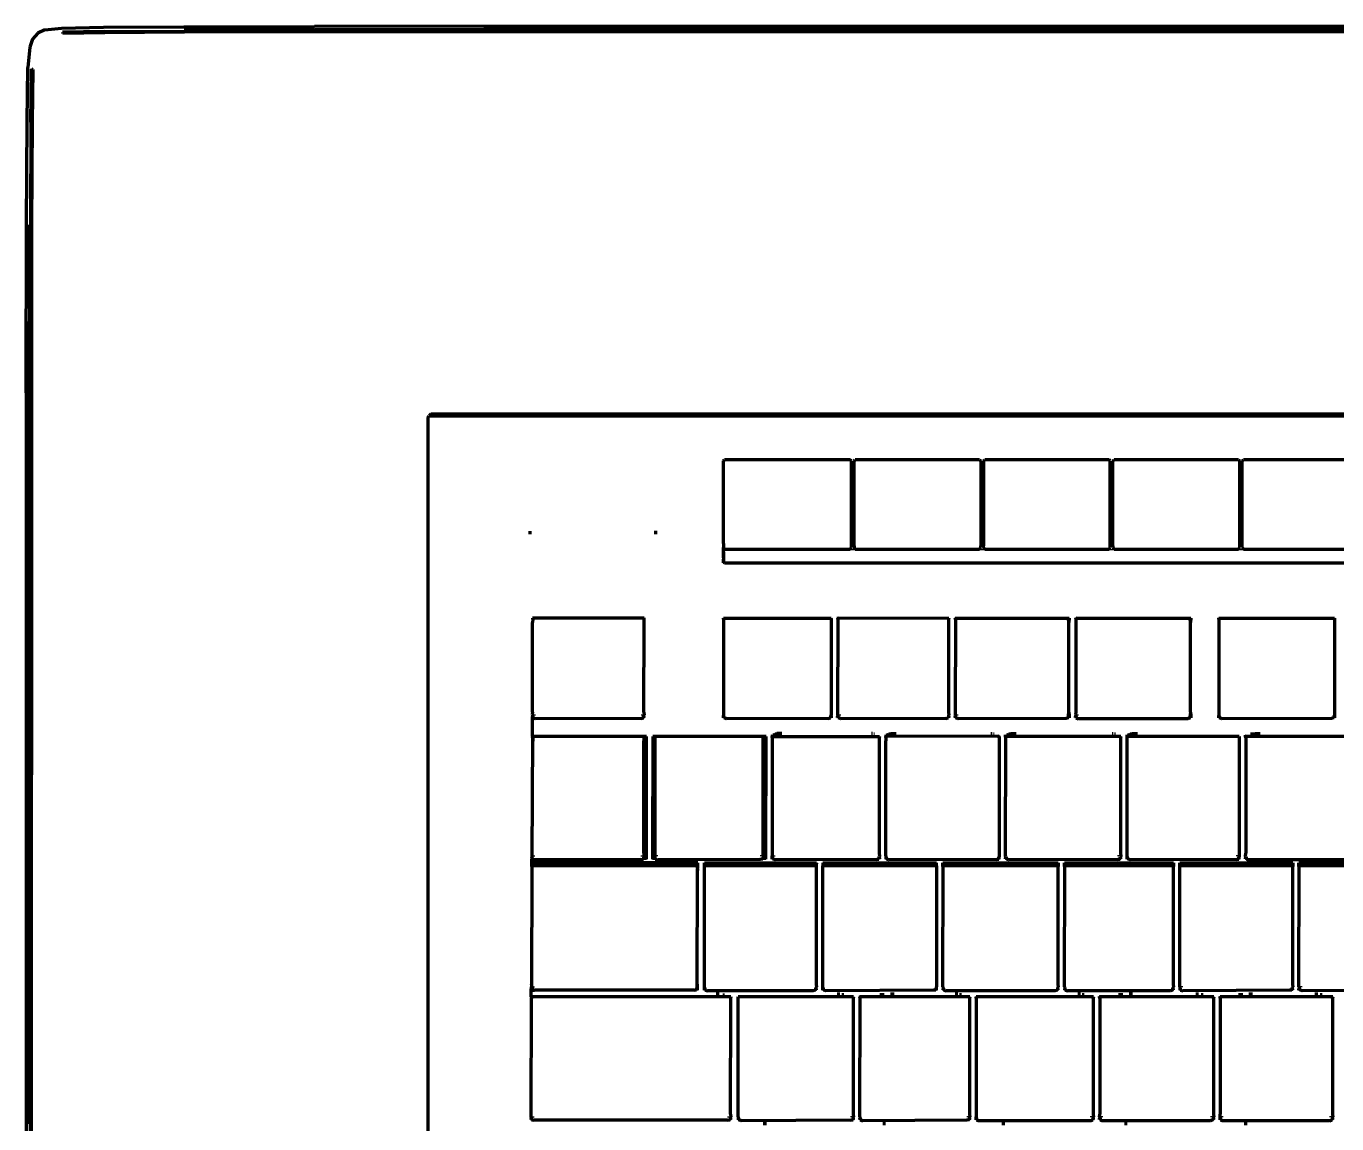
# Model space of a CAD drawing. Header units: millimetres. Extents: x 4307 to 31003, y 2809 to 20009.
# Drawn here: x 12568.5 to 12711.5, y 12669.5 to 12789.3 of the extents above; entities that cross this region are included whole.
import ezdxf

# ---------------------------------------------------------------- set-up
doc = ezdxf.new("R2010")
doc.units = ezdxf.units.MM
doc.layers.add('ProfileEdges', color=7, linetype='Continuous')

msp = doc.modelspace()

# ---------------------------------------------------------------- linework, layer by layer
for p, q in [((12644.7, 12732.13), (12644.7, 12732.23)), ((12846.47, 12732.13), (12644.7, 12732.13)), ((12644.7, 12731.94), (12644.7, 12730.8)), ((12644.7, 12730.8), (12846.47, 12730.8)), ((12623.7, 12713.79), (12623.79, 12713.79)), ((12623.71, 12714.13), (12624.05, 12714.13)), ((12623.79, 12713.79), (12635.58, 12713.75)), ((12635.58, 12714.13), (12635.92, 12714.13)), ((12635.83, 12713.79), (12635.92, 12713.79)), ((12644.56, 12714.13), (12644.65, 12714.13)), ((12644.65, 12713.79), (12644.56, 12713.79)), ((12655.99, 12713.75), (12644.65, 12713.79)), ((12656.25, 12714.13), (12656.34, 12714.13)), ((12656.34, 12713.79), (12656.25, 12713.79)), ((12657.02, 12714.13), (12657.36, 12714.13)), ((12657.11, 12713.79), (12657.02, 12713.79)), ((12668.82, 12713.75), (12657.11, 12713.79)), ((12669.08, 12714.13), (12669.16, 12714.13)), ((12669.16, 12713.79), (12669.08, 12713.79)), ((12669.85, 12714.13), (12670.19, 12714.13)), ((12669.93, 12713.79), (12669.85, 12713.79)), ((12681.95, 12713.75), (12669.93, 12713.79)), ((12682.21, 12714.13), (12682.29, 12714.13)), ((12682.29, 12713.79), (12682.21, 12713.79)), ((12682.98, 12714.13), (12683.32, 12714.13)), ((12683.06, 12713.79), (12682.98, 12713.79)), ((12695.48, 12713.79), (12683.06, 12713.79)), ((12695.57, 12713.79), (12695.48, 12713.79)), ((12695.49, 12714.13), (12695.57, 12714.13)), ((12698.68, 12713.79), (12698.6, 12713.79)), ((12710.9, 12713.75), (12698.68, 12713.79)), ((12711.16, 12714.13), (12711.24, 12714.13)), ((12711.24, 12713.79), (12711.16, 12713.79)), ((12623.66, 12698.73), (12624, 12698.73)), ((12635.55, 12698.73), (12635.87, 12698.73)), ((12635.87, 12698.73), (12636.16, 12698.73)), ((12637.09, 12698.73), (12636.84, 12698.73)), ((12637.41, 12698.73), (12637.09, 12698.73)), ((12648.9, 12698.73), (12648.58, 12698.73)), ((12649.2, 12698.73), (12648.9, 12698.73)), ((12649.87, 12698.73), (12650.21, 12698.73)), ((12661.51, 12698.73), (12661.6, 12698.73)), ((12674.67, 12698.73), (12674.58, 12698.73)), ((12687.91, 12698.73), (12687.57, 12698.73)), ((12700.85, 12698.73), (12700.5, 12698.73)), ((12701.62, 12698.73), (12701.53, 12698.73)), ((12623.66, 12698.39), (12623.74, 12698.39)), ((12623.74, 12698.39), (12624, 12698.39)), ((12635.55, 12698.39), (12635.81, 12698.39)), ((12635.81, 12698.39), (12636.16, 12698.39)), ((12636.84, 12698.39), (12637.15, 12698.39)), ((12637.15, 12698.39), (12637.41, 12698.39)), ((12648.58, 12698.39), (12648.83, 12698.39)), ((12648.83, 12698.39), (12649.2, 12698.39)), ((12649.95, 12698.39), (12649.87, 12698.39)), ((12650.21, 12698.39), (12649.95, 12698.39)), ((12661.51, 12698.39), (12661.25, 12698.39)), ((12661.6, 12698.39), (12661.51, 12698.39)), ((12662.28, 12698.39), (12662.37, 12698.39)), ((12674.33, 12698.39), (12674.58, 12698.39)), ((12674.58, 12698.39), (12674.67, 12698.39)), ((12675.35, 12698.39), (12675.44, 12698.39)), ((12687.57, 12698.39), (12687.83, 12698.39)), ((12687.83, 12698.39), (12687.91, 12698.39)), ((12688.6, 12698.39), (12688.68, 12698.39)), ((12688.68, 12698.39), (12688.94, 12698.39)), ((12700.5, 12698.39), (12700.76, 12698.39)), ((12700.76, 12698.39), (12700.85, 12698.39)), ((12701.53, 12698.39), (12701.62, 12698.39)), ((12701.62, 12698.39), (12701.87, 12698.39)), ((12623.62, 12684.44), (12623.69, 12684.44)), ((12623.69, 12684.44), (12623.96, 12684.44)), ((12641.67, 12684.44), (12641.74, 12684.44)), ((12642.49, 12684.44), (12642.58, 12684.44)), ((12655.48, 12684.44), (12655.4, 12684.44)), ((12667.83, 12684.44), (12667.75, 12684.44)), ((12681.09, 12684.44), (12681.01, 12684.44)), ((12681.86, 12684.44), (12681.78, 12684.44)), ((12694.7, 12684.44), (12694.35, 12684.44)), ((12707.71, 12684.44), (12707.36, 12684.44)), ((12623.61, 12684.1), (12623.7, 12684.1)), ((12641.61, 12684.12), (12641.74, 12684.1)), ((12642.49, 12684.1), (12642.58, 12684.1)), ((12642.58, 12684.1), (12654.63, 12684.1)), ((12654.63, 12684.1), (12654.71, 12684.1)), ((12655.4, 12684.1), (12655.48, 12684.1)), ((12655.48, 12684.1), (12667.49, 12684.07)), ((12667.75, 12684.1), (12667.83, 12684.1)), ((12668.52, 12684.1), (12668.6, 12684.1)), ((12668.6, 12684.1), (12681.01, 12684.1)), ((12681.01, 12684.1), (12681.09, 12684.1)), ((12681.78, 12684.1), (12681.86, 12684.1)), ((12681.86, 12684.1), (12693.58, 12684.1)), ((12693.58, 12684.1), (12693.67, 12684.1)), ((12694.35, 12684.1), (12694.44, 12684.1)), ((12694.44, 12684.1), (12706.34, 12684.07)), ((12706.59, 12684.1), (12706.68, 12684.1)), ((12707.36, 12684.1), (12707.45, 12684.1)), ((12707.45, 12684.1), (12719.11, 12684.07)), ((12623.66, 12670.27), (12623.92, 12670.27)), ((12645.03, 12670.27), (12645.37, 12670.27)), ((12658.76, 12670.27), (12658.42, 12670.27)), ((12659.53, 12670.27), (12659.45, 12670.27)), ((12671.45, 12670.27), (12671.11, 12670.27)), ((12672.22, 12670.27), (12672.14, 12670.27)), ((12684.93, 12670.27), (12684.58, 12670.27)), ((12685.95, 12670.27), (12685.61, 12670.27)), ((12698.07, 12670.27), (12697.72, 12670.27)), ((12699.09, 12670.27), (12698.75, 12670.27)), ((12711.05, 12670.27), (12710.7, 12670.27)), ((12623.57, 12669.93), (12623.66, 12669.93)), ((12645.28, 12669.93), (12645.37, 12669.93)), ((12646.16, 12669.93), (12646.25, 12669.93)), ((12646.25, 12669.93), (12658.42, 12669.9)), ((12658.68, 12669.93), (12658.76, 12669.93)), ((12659.45, 12669.93), (12659.53, 12669.93)), ((12659.53, 12669.93), (12671.11, 12669.9)), ((12671.37, 12669.93), (12671.45, 12669.93)), ((12672.14, 12669.93), (12672.22, 12669.93)), ((12672.22, 12669.93), (12684.84, 12669.93)), ((12684.84, 12669.93), (12684.93, 12669.93)), ((12685.61, 12669.93), (12685.7, 12669.93)), ((12685.7, 12669.93), (12697.98, 12669.93)), ((12697.98, 12669.93), (12698.07, 12669.93)), ((12698.75, 12669.93), (12698.84, 12669.93)), ((12698.84, 12669.93), (12710.96, 12669.93)), ((12710.96, 12669.93), (12711.05, 12669.93))]:
    msp.add_line(p, q)
at = {"layer": 'ProfileEdges', "lineweight": 211}
for p, q in [((12570.54, 12788.88), (12569.76, 12788.51)), ((12570.54, 12788.88), (12572.34, 12789.06)), ((12572.34, 12789.06), (12576.94, 12789.17)), ((12576.94, 12789.17), (12585.7, 12789.23)), ((12585.7, 12789.23), (12599.97, 12789.27)), ((12585.75, 12788.89), (12600.01, 12788.93)), ((12585.76, 12788.76), (12585.75, 12788.89)), ((13066.73, 12789.29), (12599.97, 12789.27)), ((12600.01, 12788.93), (12618.42, 12788.94)), ((12618.43, 12788.82), (12600.02, 12788.8)), ((12618.42, 12788.94), (12618.41, 12789.05)), ((12618.41, 12789.05), (13066.71, 12789.05)), ((12618.42, 12788.94), (12639.59, 12788.95)), ((12618.42, 12788.94), (12618.43, 12788.82)), ((12569.19, 12787.88), (12568.89, 12787)), ((12569.76, 12788.51), (12569.19, 12787.88)), ((12577.04, 12788.7), (12572.47, 12788.62)), ((12572.47, 12788.62), (12572.51, 12788.48)), ((12577.07, 12788.56), (12572.51, 12788.48)), ((12577.04, 12788.7), (12585.76, 12788.76)), ((12585.78, 12788.62), (12577.07, 12788.56)), ((12600.02, 12788.8), (12585.76, 12788.76)), ((12600.04, 12788.66), (12585.78, 12788.62)), ((13085.09, 12788.66), (12600.04, 12788.66)), ((12568.89, 12787), (12568.68, 12784.77)), ((12568.6, 12778.9), (12568.68, 12784.77)), ((12569.01, 12778.8), (12569.09, 12784.62)), ((12569.09, 12784.62), (12569.22, 12784.58)), ((12569.22, 12784.58), (12569.14, 12778.76)), ((12568.54, 12767.66), (12568.6, 12778.9)), ((12569.01, 12778.8), (12568.96, 12767.59)), ((12569.14, 12778.76), (12569.09, 12767.56)), ((12568.5, 12749.28), (12568.54, 12767.66)), ((12568.85, 12767.61), (12568.8, 12725.56)), ((12568.96, 12767.59), (12568.85, 12767.61)), ((12568.93, 12749.22), (12568.96, 12767.59)), ((12569.09, 12767.56), (12569.06, 12749.2)), ((12568.5, 12749.28), (12568.5, 12475.61)), ((12568.93, 12749.22), (12568.93, 12475.65)), ((12569.06, 12749.2), (12569.04, 12526.4)), ((12612.3, 12746.58), (12612.47, 12746.77)), ((12612.3, 12746.58), (12612.3, 12631.3)), ((12612.64, 12746.95), (12612.47, 12746.77)), ((12612.47, 12746.77), (12911.67, 12746.79)), ((12911.52, 12746.95), (12612.64, 12746.95)), ((12644.56, 12741.84), (12644.7, 12741.98)), ((12644.56, 12732.82), (12644.56, 12741.84)), ((12658.41, 12741.98), (12644.7, 12741.98)), ((12658.54, 12741.84), (12658.41, 12741.98)), ((12658.54, 12732.57), (12658.54, 12741.84)), ((12658.82, 12741.84), (12658.95, 12741.98)), ((12658.82, 12732.82), (12658.82, 12741.84)), ((12672.52, 12741.98), (12658.95, 12741.98)), ((12672.52, 12741.98), (12672.66, 12741.84)), ((12672.66, 12741.84), (12672.66, 12732.57)), ((12672.94, 12741.84), (12673.07, 12741.98)), ((12672.94, 12741.84), (12672.94, 12732.57)), ((12686.64, 12741.98), (12673.07, 12741.98)), ((12686.78, 12741.84), (12686.64, 12741.98)), ((12686.78, 12732.57), (12686.78, 12741.84)), ((12687.06, 12741.84), (12687.19, 12741.98)), ((12687.06, 12732.57), (12687.06, 12741.84)), ((12700.76, 12741.98), (12687.19, 12741.98)), ((12700.76, 12741.98), (12700.9, 12741.84)), ((12700.9, 12732.57), (12700.9, 12741.84)), ((12701.17, 12741.84), (12701.31, 12741.98)), ((12701.17, 12732.57), (12701.17, 12741.84)), ((12714.88, 12741.98), (12701.31, 12741.98)), ((12623.46, 12734.19), (12623.46, 12733.86)), ((12637.16, 12734.21), (12637.16, 12733.86)), ((12644.56, 12732.82), (12644.56, 12732.38)), ((12644.56, 12732.38), (12644.7, 12732.23)), ((12644.56, 12731.25), (12644.56, 12732.38)), ((12644.7, 12732.23), (12658.41, 12732.23)), ((12658.41, 12732.57), (12658.54, 12732.57)), ((12658.41, 12732.23), (12658.54, 12732.38)), ((12658.54, 12732.57), (12658.82, 12732.57)), ((12658.54, 12732.38), (12658.54, 12732.57)), ((12658.82, 12732.57), (12658.82, 12732.82)), ((12658.82, 12732.57), (12658.82, 12732.38)), ((12658.95, 12732.23), (12658.82, 12732.38)), ((12658.95, 12732.23), (12672.52, 12732.23)), ((12672.52, 12732.23), (12672.66, 12732.38)), ((12672.66, 12732.57), (12672.94, 12732.57)), ((12672.66, 12732.38), (12672.66, 12732.57)), ((12672.94, 12732.57), (12673.07, 12732.57)), ((12672.94, 12732.38), (12672.94, 12732.57)), ((12673.07, 12732.23), (12672.94, 12732.38)), ((12673.07, 12732.23), (12686.64, 12732.23)), ((12686.64, 12732.23), (12686.78, 12732.38)), ((12686.78, 12732.57), (12687.06, 12732.57)), ((12686.78, 12732.38), (12686.78, 12732.57)), ((12687.06, 12732.57), (12687.06, 12732.38)), ((12687.06, 12732.38), (12687.19, 12732.23)), ((12687.19, 12732.23), (12700.76, 12732.23)), ((12700.76, 12732.57), (12700.9, 12732.57)), ((12700.76, 12732.23), (12700.9, 12732.38)), ((12700.9, 12732.57), (12701.17, 12732.57)), ((12700.9, 12732.38), (12700.9, 12732.57)), ((12701.17, 12732.38), (12701.17, 12732.57)), ((12701.17, 12732.38), (12701.31, 12732.23)), ((12701.31, 12732.23), (12714.88, 12732.23)), ((12644.56, 12731.25), (12644.56, 12731.14)), ((12644.56, 12730.82), (12644.56, 12731.14)), ((12644.56, 12730.82), (12644.7, 12730.67)), ((12644.56, 12730.72), (12644.56, 12730.82)), ((12846.47, 12730.67), (12644.7, 12730.67)), ((12568.8, 12725.56), (12568.7, 12725.57)), ((12568.7, 12725.57), (12568.7, 12669.49)), ((12623.79, 12724.69), (12623.74, 12724.69)), ((12623.74, 12724.69), (12623.76, 12724.58)), ((12623.76, 12724.58), (12623.74, 12724.22)), ((12623.76, 12724.58), (12623.79, 12724.69)), ((12635.88, 12724.69), (12623.79, 12724.69)), ((12635.91, 12724.58), (12635.88, 12724.69)), ((12635.93, 12724.69), (12635.88, 12724.69)), ((12635.91, 12724.58), (12635.93, 12724.69)), ((12635.91, 12724.2), (12635.91, 12724.58)), ((12644.56, 12724.69), (12644.61, 12724.69)), ((12644.58, 12724.58), (12644.56, 12724.69)), ((12644.58, 12724.58), (12644.56, 12714.13)), ((12644.58, 12724.58), (12644.61, 12724.69)), ((12644.61, 12724.69), (12656.29, 12724.69)), ((12656.29, 12724.69), (12656.32, 12724.58)), ((12656.29, 12724.69), (12656.34, 12724.69)), ((12656.32, 12724.58), (12656.34, 12724.69)), ((12656.32, 12724.58), (12656.32, 12714.43)), ((12657.02, 12724.69), (12657.08, 12724.71)), ((12657.02, 12724.69), (12657.04, 12724.58)), ((12657.04, 12724.58), (12657.02, 12714.13)), ((12657.04, 12724.58), (12657.08, 12724.71)), ((12657.08, 12724.71), (12669.11, 12724.69)), ((12669.11, 12724.69), (12669.14, 12724.58)), ((12669.11, 12724.69), (12669.16, 12724.69)), ((12669.16, 12724.69), (12669.14, 12724.58)), ((12669.14, 12724.58), (12669.14, 12714.43)), ((12669.85, 12724.69), (12669.92, 12724.69)), ((12669.87, 12724.58), (12669.85, 12724.69)), ((12669.87, 12724.58), (12669.85, 12714.13)), ((12669.92, 12724.69), (12669.87, 12724.58)), ((12669.93, 12724.72), (12669.92, 12724.69)), ((12669.92, 12724.69), (12682.19, 12724.69)), ((12682.19, 12724.69), (12682.21, 12724.59)), ((12682.19, 12724.69), (12682.29, 12724.69)), ((12682.27, 12724.2), (12682.21, 12724.59)), ((12682.29, 12724.69), (12682.27, 12724.2)), ((12682.98, 12724.72), (12683.05, 12724.69)), ((12682.98, 12724.72), (12683, 12724.58)), ((12683.05, 12724.69), (12683, 12724.58)), ((12683, 12724.58), (12683, 12714.43)), ((12683.05, 12724.69), (12695.46, 12724.69)), ((12695.46, 12724.69), (12695.48, 12724.59)), ((12695.46, 12724.69), (12695.57, 12724.69)), ((12695.54, 12724.2), (12695.48, 12724.59)), ((12695.57, 12724.69), (12695.54, 12724.2)), ((12698.62, 12724.58), (12698.6, 12724.69)), ((12698.6, 12724.69), (12698.67, 12724.69)), ((12698.67, 12724.69), (12698.62, 12724.58)), ((12698.62, 12724.58), (12698.62, 12714.05)), ((12698.67, 12724.69), (12711.19, 12724.69)), ((12711.19, 12724.69), (12711.22, 12724.58)), ((12711.19, 12724.69), (12711.24, 12724.69)), ((12711.24, 12724.69), (12711.22, 12724.58)), ((12711.22, 12724.58), (12711.22, 12714.43)), ((12623.73, 12714.43), (12623.74, 12724.22)), ((12635.9, 12714.43), (12635.91, 12724.2)), ((12682.27, 12714.43), (12682.27, 12724.2)), ((12695.54, 12714.43), (12695.54, 12724.2)), ((12623.73, 12714.05), (12623.7, 12713.79)), ((12623.7, 12713.79), (12623.7, 12711.77)), ((12623.73, 12714.43), (12623.71, 12714.13)), ((12623.71, 12714.13), (12623.73, 12714.05)), ((12623.73, 12714.05), (12623.79, 12713.79)), ((12624.05, 12713.7), (12623.79, 12713.79)), ((12635.58, 12713.75), (12624.05, 12713.7)), ((12635.58, 12713.75), (12635.83, 12713.79)), ((12635.83, 12713.79), (12635.9, 12714.05)), ((12635.9, 12714.43), (12635.92, 12714.13)), ((12635.9, 12714.05), (12635.92, 12714.13)), ((12635.92, 12713.79), (12635.9, 12714.05)), ((12644.56, 12714.13), (12644.58, 12714.05)), ((12644.56, 12713.79), (12644.58, 12714.05)), ((12644.65, 12713.79), (12644.58, 12714.05)), ((12644.9, 12713.7), (12644.65, 12713.79)), ((12655.99, 12713.75), (12644.9, 12713.7)), ((12655.99, 12713.75), (12656.25, 12713.79)), ((12656.25, 12713.79), (12656.32, 12714.05)), ((12656.32, 12714.43), (12656.34, 12714.13)), ((12656.32, 12714.05), (12656.34, 12714.13)), ((12656.32, 12714.05), (12656.34, 12713.79)), ((12657.04, 12714.05), (12657.02, 12714.13)), ((12657.02, 12713.79), (12657.04, 12714.05)), ((12657.11, 12713.79), (12657.04, 12714.05)), ((12657.36, 12713.7), (12657.11, 12713.79)), ((12668.82, 12713.75), (12657.36, 12713.7)), ((12668.82, 12713.75), (12669.08, 12713.79)), ((12669.14, 12714.05), (12669.08, 12713.79)), ((12669.14, 12714.43), (12669.16, 12714.13)), ((12669.16, 12714.13), (12669.14, 12714.05)), ((12669.14, 12714.05), (12669.16, 12713.79)), ((12669.85, 12714.13), (12669.87, 12714.05)), ((12669.85, 12713.79), (12669.87, 12714.05)), ((12669.93, 12713.79), (12669.87, 12714.05)), ((12670.19, 12713.7), (12669.93, 12713.79)), ((12681.95, 12713.75), (12670.19, 12713.7)), ((12682.21, 12713.79), (12681.95, 12713.75)), ((12682.21, 12714.13), (12682.27, 12714.43)), ((12682.21, 12713.79), (12682.21, 12714.13)), ((12682.27, 12714.43), (12682.29, 12714.13)), ((12682.29, 12714.13), (12682.29, 12713.79)), ((12683, 12714.43), (12682.98, 12714.13)), ((12682.98, 12714.13), (12683, 12714.05)), ((12682.98, 12713.79), (12683, 12714.05)), ((12683, 12714.05), (12683.06, 12713.79)), ((12683.06, 12713.79), (12683.32, 12713.7)), ((12695.22, 12713.7), (12683.32, 12713.7)), ((12695.48, 12713.79), (12695.22, 12713.7)), ((12695.49, 12714.13), (12695.48, 12714.04)), ((12695.48, 12713.79), (12695.48, 12714.04)), ((12695.54, 12714.43), (12695.49, 12714.13)), ((12695.54, 12714.43), (12695.57, 12714.13)), ((12695.57, 12714.13), (12695.57, 12713.79)), ((12698.6, 12713.79), (12698.62, 12714.05)), ((12698.62, 12714.05), (12698.68, 12713.79)), ((12698.94, 12713.7), (12698.68, 12713.79)), ((12710.9, 12713.75), (12698.94, 12713.7)), ((12711.16, 12713.79), (12710.9, 12713.75)), ((12711.16, 12713.79), (12711.22, 12714.05)), ((12711.22, 12714.43), (12711.24, 12714.13)), ((12711.24, 12714.13), (12711.22, 12714.05)), ((12711.22, 12714.05), (12711.24, 12713.79)), ((12623.72, 12711.66), (12623.66, 12698.73)), ((12623.75, 12711.77), (12623.7, 12711.77)), ((12623.7, 12711.77), (12623.72, 12711.66)), ((12623.75, 12711.77), (12623.72, 12711.66)), ((12623.78, 12711.77), (12623.75, 12711.77)), ((12623.78, 12711.77), (12623.78, 12711.58)), ((12635.87, 12711.77), (12623.78, 12711.77)), ((12635.87, 12711.77), (12635.89, 12711.66)), ((12636.19, 12711.77), (12635.87, 12711.77)), ((12635.89, 12711.66), (12635.89, 12711.28)), ((12636.16, 12698.73), (12636.19, 12711.77)), ((12636.87, 12711.77), (12636.84, 12698.73)), ((12637.14, 12711.77), (12636.87, 12711.77)), ((12637.14, 12711.77), (12637.09, 12711.66)), ((12637.09, 12711.66), (12637.09, 12698.73)), ((12648.87, 12711.77), (12637.14, 12711.77)), ((12648.87, 12711.77), (12648.9, 12711.66)), ((12649.22, 12711.77), (12648.87, 12711.77)), ((12648.9, 12698.73), (12648.9, 12711.66)), ((12649.2, 12698.73), (12649.22, 12711.77)), ((12649.87, 12711.96), (12649.87, 12711.77)), ((12649.87, 12711.77), (12649.94, 12711.77)), ((12649.89, 12711.66), (12649.87, 12711.77)), ((12649.89, 12711.66), (12649.87, 12698.73)), ((12649.94, 12711.77), (12649.89, 12711.66)), ((12649.94, 12711.77), (12661.55, 12711.77)), ((12650, 12711.9), (12649.95, 12711.8)), ((12650.21, 12712.01), (12650, 12711.9)), ((12650.63, 12712.01), (12650.21, 12712.01)), ((12650.94, 12712.11), (12650.4, 12712.11)), ((12660.84, 12712.11), (12660.72, 12712.11)), ((12661.06, 12712.01), (12660.98, 12712.01)), ((12661.55, 12711.77), (12661.57, 12711.66)), ((12661.55, 12711.77), (12661.6, 12711.77)), ((12661.6, 12711.77), (12661.57, 12711.66)), ((12661.57, 12711.66), (12661.57, 12699.03)), ((12662.28, 12711.96), (12662.28, 12711.77)), ((12662.33, 12711.77), (12662.28, 12711.77)), ((12662.3, 12711.66), (12662.28, 12711.77)), ((12662.33, 12711.77), (12662.3, 12711.66)), ((12662.3, 12711.66), (12662.3, 12711.28)), ((12662.37, 12711.92), (12662.33, 12711.77)), ((12674.61, 12711.8), (12662.33, 12711.77)), ((12662.37, 12711.92), (12662.62, 12712.01)), ((12663.09, 12712.01), (12662.62, 12712.01)), ((12662.85, 12712.11), (12663.42, 12712.11)), ((12673.75, 12712.11), (12673.87, 12712.11)), ((12674.1, 12712.01), (12674.02, 12712.01)), ((12674.65, 12711.66), (12674.61, 12711.8)), ((12674.67, 12711.77), (12674.61, 12711.8)), ((12674.67, 12711.77), (12674.65, 12711.66)), ((12674.65, 12711.66), (12674.65, 12699.03)), ((12675.35, 12711.77), (12675.35, 12711.95)), ((12675.43, 12711.77), (12675.35, 12711.77)), ((12675.37, 12711.66), (12675.35, 12711.77)), ((12675.35, 12698.73), (12675.37, 12711.66)), ((12675.43, 12711.77), (12675.37, 12711.66)), ((12687.86, 12711.77), (12675.43, 12711.77)), ((12675.48, 12711.9), (12675.44, 12711.8)), ((12675.7, 12712.01), (12675.48, 12711.9)), ((12676.17, 12712.01), (12675.7, 12712.01)), ((12675.93, 12712.11), (12676.5, 12712.11)), ((12686.98, 12712.11), (12687.09, 12712.11)), ((12687.33, 12712.01), (12687.25, 12712.01)), ((12687.86, 12711.77), (12687.89, 12711.66)), ((12687.91, 12711.77), (12687.86, 12711.77)), ((12687.91, 12711.77), (12687.89, 12711.66)), ((12687.89, 12711.66), (12687.89, 12699.03)), ((12688.6, 12711.77), (12688.6, 12711.95)), ((12688.65, 12711.77), (12688.6, 12711.77)), ((12688.62, 12711.66), (12688.6, 12711.77)), ((12688.6, 12698.73), (12688.62, 12711.66)), ((12688.62, 12711.66), (12688.65, 12711.77)), ((12688.65, 12711.77), (12688.68, 12711.92)), ((12700.8, 12711.77), (12688.65, 12711.77)), ((12688.68, 12711.92), (12688.94, 12712.01)), ((12689.41, 12712.01), (12688.94, 12712.01)), ((12689.18, 12712.11), (12689.75, 12712.11)), ((12700.8, 12711.77), (12700.82, 12711.66)), ((12700.85, 12711.77), (12700.8, 12711.77)), ((12700.85, 12711.77), (12700.82, 12711.66)), ((12700.82, 12711.66), (12700.82, 12699.03)), ((12701.53, 12711.77), (12701.53, 12711.91)), ((12701.58, 12711.77), (12701.53, 12711.77)), ((12701.55, 12711.66), (12701.53, 12711.77)), ((12701.55, 12711.66), (12701.58, 12711.77)), ((12701.55, 12711.66), (12701.55, 12699.03)), ((12701.58, 12711.77), (12701.62, 12711.92)), ((12713.8, 12711.77), (12701.58, 12711.77)), ((12701.64, 12711.93), (12701.62, 12711.92)), ((12702.67, 12712.01), (12702.06, 12712.01)), ((12702.57, 12712.11), (12703.14, 12712.11)), ((12623.78, 12711.58), (12623.78, 12711.27)), ((12635.87, 12699.03), (12635.89, 12711.28)), ((12662.28, 12698.73), (12662.3, 12711.28)), ((12623.66, 12698.73), (12623.68, 12698.65)), ((12635.87, 12699.03), (12635.87, 12698.73)), ((12635.87, 12698.73), (12635.87, 12698.65)), ((12636.16, 12698.39), (12636.16, 12698.73)), ((12636.84, 12698.73), (12636.84, 12698.39)), ((12637.09, 12698.73), (12637.09, 12698.65)), ((12648.9, 12698.73), (12648.9, 12698.65)), ((12649.2, 12698.39), (12649.2, 12698.73)), ((12649.89, 12698.65), (12649.87, 12698.73)), ((12661.57, 12699.03), (12661.6, 12698.73)), ((12661.6, 12698.73), (12661.57, 12698.65)), ((12662.28, 12698.73), (12662.3, 12698.65)), ((12674.65, 12699.03), (12674.67, 12698.73)), ((12674.67, 12698.73), (12674.65, 12698.65)), ((12675.37, 12698.65), (12675.35, 12698.73)), ((12687.89, 12699.03), (12687.91, 12698.73)), ((12687.91, 12698.73), (12687.89, 12698.65)), ((12688.62, 12698.65), (12688.6, 12698.73)), ((12700.82, 12699.03), (12700.85, 12698.73)), ((12700.85, 12698.73), (12700.82, 12698.65)), ((12701.53, 12698.73), (12701.55, 12699.03)), ((12701.55, 12698.65), (12701.53, 12698.73)), ((12623.68, 12698.65), (12623.66, 12698.39)), ((12623.66, 12697.98), (12623.66, 12698.39)), ((12641.76, 12697.98), (12623.66, 12697.98)), ((12623.66, 12697.64), (12623.66, 12697.98)), ((12623.7, 12697.64), (12623.66, 12697.64)), ((12623.66, 12697.64), (12623.68, 12697.53)), ((12623.74, 12698.39), (12623.68, 12698.65)), ((12623.68, 12697.53), (12623.7, 12697.64)), ((12623.68, 12697.53), (12623.68, 12697.15)), ((12623.7, 12697.64), (12623.74, 12697.79)), ((12641.69, 12697.64), (12623.7, 12697.64)), ((12624, 12698.3), (12623.74, 12698.39)), ((12624, 12697.82), (12623.74, 12697.79)), ((12635.55, 12698.36), (12624, 12698.3)), ((12641.42, 12697.82), (12624, 12697.82)), ((12635.55, 12698.36), (12635.81, 12698.39)), ((12635.87, 12698.65), (12635.81, 12698.39)), ((12637.15, 12698.39), (12637.09, 12698.65)), ((12637.15, 12698.39), (12637.41, 12698.3)), ((12648.58, 12698.36), (12637.41, 12698.3)), ((12641.42, 12697.82), (12641.67, 12697.79)), ((12641.67, 12697.79), (12641.69, 12697.64)), ((12641.69, 12697.64), (12641.74, 12697.15)), ((12641.76, 12697.64), (12641.69, 12697.64)), ((12641.74, 12697.15), (12641.76, 12697.64)), ((12641.76, 12697.64), (12641.76, 12697.98)), ((12642.49, 12697.98), (12654.71, 12697.98)), ((12642.49, 12697.64), (12642.49, 12697.98)), ((12642.54, 12697.64), (12642.49, 12697.64)), ((12642.51, 12697.53), (12642.49, 12697.64)), ((12642.49, 12684.44), (12642.51, 12697.53)), ((12642.54, 12697.64), (12642.51, 12697.53)), ((12642.58, 12697.79), (12642.54, 12697.64)), ((12654.66, 12697.64), (12642.54, 12697.64)), ((12642.58, 12697.79), (12642.84, 12697.88)), ((12654.37, 12697.82), (12642.84, 12697.88)), ((12648.83, 12698.39), (12648.58, 12698.36)), ((12648.9, 12698.65), (12648.83, 12698.39)), ((12649.87, 12698.39), (12649.89, 12698.65)), ((12649.89, 12698.65), (12649.95, 12698.39)), ((12650.21, 12698.3), (12649.95, 12698.39)), ((12661.25, 12698.36), (12650.21, 12698.3)), ((12654.37, 12697.82), (12654.63, 12697.79)), ((12654.63, 12697.79), (12654.66, 12697.64)), ((12654.71, 12697.98), (12654.66, 12697.64)), ((12654.66, 12697.64), (12654.69, 12697.53)), ((12654.71, 12697.64), (12654.66, 12697.64)), ((12654.69, 12697.53), (12654.71, 12697.64)), ((12654.69, 12697.53), (12654.69, 12684.74)), ((12654.71, 12697.64), (12654.71, 12697.98)), ((12655.4, 12697.98), (12655.4, 12697.64)), ((12655.4, 12697.98), (12667.83, 12697.98)), ((12655.42, 12697.53), (12655.4, 12697.64)), ((12655.45, 12697.64), (12655.4, 12697.64)), ((12655.4, 12684.44), (12655.42, 12697.53)), ((12655.42, 12697.53), (12655.45, 12697.64)), ((12655.45, 12697.64), (12655.48, 12697.79)), ((12667.78, 12697.64), (12655.45, 12697.64)), ((12655.48, 12697.79), (12655.74, 12697.88)), ((12667.49, 12697.88), (12655.74, 12697.88)), ((12661.25, 12698.36), (12661.51, 12698.39)), ((12661.51, 12698.39), (12661.57, 12698.65)), ((12661.57, 12698.65), (12661.6, 12698.39)), ((12662.3, 12698.65), (12662.28, 12698.39)), ((12662.3, 12698.65), (12662.37, 12698.39)), ((12662.37, 12698.39), (12662.47, 12698.39)), ((12662.62, 12698.3), (12662.47, 12698.39)), ((12674.33, 12698.36), (12662.62, 12698.3)), ((12667.75, 12697.79), (12667.49, 12697.88)), ((12667.78, 12697.64), (12667.75, 12697.79)), ((12667.83, 12697.64), (12667.78, 12697.64)), ((12667.81, 12697.53), (12667.78, 12697.64)), ((12667.83, 12697.64), (12667.81, 12697.53)), ((12667.81, 12697.53), (12667.81, 12684.74)), ((12667.83, 12697.64), (12667.83, 12697.98)), ((12668.52, 12697.98), (12681.09, 12697.98)), ((12668.52, 12697.64), (12668.52, 12697.98)), ((12668.57, 12697.64), (12668.52, 12697.64)), ((12668.54, 12697.53), (12668.52, 12697.64)), ((12668.52, 12684.44), (12668.54, 12697.53)), ((12668.54, 12697.53), (12668.57, 12697.64)), ((12668.57, 12697.64), (12668.6, 12697.79)), ((12681.04, 12697.64), (12668.57, 12697.64)), ((12668.6, 12697.79), (12668.86, 12697.88)), ((12680.75, 12697.82), (12668.86, 12697.88)), ((12674.33, 12698.36), (12674.58, 12698.39)), ((12674.58, 12698.39), (12674.65, 12698.65)), ((12674.67, 12698.39), (12674.65, 12698.65)), ((12675.35, 12698.39), (12675.37, 12698.65)), ((12675.37, 12698.65), (12675.44, 12698.39)), ((12675.44, 12698.39), (12675.54, 12698.39)), ((12675.7, 12698.3), (12675.54, 12698.39)), ((12687.57, 12698.36), (12675.7, 12698.3)), ((12680.75, 12697.82), (12681.01, 12697.79)), ((12681.01, 12697.79), (12681.04, 12697.64)), ((12681.04, 12697.64), (12681.07, 12697.53)), ((12681.09, 12697.64), (12681.04, 12697.64)), ((12681.09, 12697.64), (12681.07, 12697.53)), ((12681.07, 12697.53), (12681.07, 12684.74)), ((12681.09, 12697.98), (12681.09, 12697.64)), ((12681.78, 12697.98), (12693.67, 12697.98)), ((12681.78, 12697.64), (12681.78, 12697.98)), ((12681.83, 12697.64), (12681.78, 12697.64)), ((12681.8, 12697.53), (12681.78, 12697.64)), ((12681.78, 12684.44), (12681.8, 12697.53)), ((12681.8, 12697.53), (12681.83, 12697.64)), ((12681.83, 12697.64), (12681.86, 12697.79)), ((12693.62, 12697.64), (12681.83, 12697.64)), ((12681.86, 12697.79), (12682.12, 12697.88)), ((12693.33, 12697.82), (12682.12, 12697.88)), ((12687.57, 12698.36), (12687.83, 12698.39)), ((12687.83, 12698.39), (12687.89, 12698.65)), ((12687.91, 12698.39), (12687.89, 12698.65)), ((12688.6, 12698.39), (12688.62, 12698.65)), ((12688.62, 12698.65), (12688.68, 12698.39)), ((12688.94, 12698.3), (12688.68, 12698.39)), ((12700.5, 12698.36), (12688.94, 12698.3)), ((12693.33, 12697.82), (12693.58, 12697.79)), ((12693.62, 12697.64), (12693.58, 12697.79)), ((12693.67, 12697.64), (12693.62, 12697.64)), ((12693.65, 12697.53), (12693.62, 12697.64)), ((12693.67, 12697.64), (12693.65, 12697.53)), ((12693.65, 12697.53), (12693.65, 12684.74)), ((12693.67, 12697.98), (12693.67, 12697.64)), ((12694.35, 12697.98), (12706.68, 12697.98)), ((12694.35, 12697.64), (12694.35, 12697.98)), ((12694.43, 12697.64), (12694.35, 12697.64)), ((12694.38, 12697.53), (12694.35, 12697.64)), ((12694.35, 12684.44), (12694.38, 12697.53)), ((12694.43, 12697.64), (12694.38, 12697.53)), ((12694.48, 12697.77), (12694.43, 12697.64)), ((12706.63, 12697.64), (12694.43, 12697.64)), ((12694.7, 12697.88), (12694.48, 12697.77)), ((12706.34, 12697.88), (12694.7, 12697.88)), ((12700.5, 12698.36), (12700.76, 12698.39)), ((12700.76, 12698.39), (12700.82, 12698.65)), ((12700.85, 12698.39), (12700.82, 12698.65)), ((12701.53, 12698.39), (12701.55, 12698.65)), ((12701.55, 12698.65), (12701.62, 12698.39)), ((12701.62, 12698.39), (12701.87, 12698.3)), ((12713.51, 12698.3), (12701.87, 12698.3)), ((12706.59, 12697.79), (12706.34, 12697.88)), ((12706.63, 12697.64), (12706.59, 12697.79)), ((12706.68, 12697.64), (12706.63, 12697.64)), ((12706.66, 12697.53), (12706.63, 12697.64)), ((12706.68, 12697.64), (12706.66, 12697.53)), ((12706.66, 12697.53), (12706.66, 12684.74)), ((12706.68, 12697.98), (12706.68, 12697.64)), ((12707.36, 12697.98), (12719.45, 12697.98)), ((12707.36, 12697.64), (12707.36, 12697.98)), ((12707.44, 12697.64), (12707.36, 12697.64)), ((12707.39, 12697.53), (12707.36, 12697.64)), ((12707.36, 12684.44), (12707.39, 12697.53)), ((12707.44, 12697.64), (12707.39, 12697.53)), ((12707.49, 12697.77), (12707.44, 12697.64)), ((12719.4, 12697.64), (12707.44, 12697.64)), ((12707.71, 12697.88), (12707.49, 12697.77)), ((12719.11, 12697.88), (12707.71, 12697.88)), ((12623.68, 12697.15), (12623.64, 12684.74)), ((12641.72, 12684.74), (12641.74, 12697.15)), ((12623.61, 12684.1), (12623.62, 12684.44)), ((12623.64, 12684.74), (12623.62, 12684.44)), ((12623.69, 12684.44), (12623.64, 12684.74)), ((12623.7, 12684.35), (12623.69, 12684.44)), ((12641.67, 12684.44), (12641.65, 12684.35)), ((12641.72, 12684.74), (12641.67, 12684.44)), ((12641.74, 12684.44), (12641.72, 12684.74)), ((12641.74, 12684.1), (12641.74, 12684.44)), ((12642.51, 12684.36), (12642.49, 12684.44)), ((12654.69, 12684.74), (12654.71, 12684.44)), ((12654.71, 12684.44), (12654.69, 12684.36)), ((12655.42, 12684.36), (12655.4, 12684.44)), ((12667.81, 12684.74), (12667.83, 12684.44)), ((12667.81, 12684.36), (12667.83, 12684.44)), ((12668.54, 12684.36), (12668.52, 12684.44)), ((12681.07, 12684.74), (12681.09, 12684.44)), ((12681.09, 12684.44), (12681.07, 12684.36)), ((12681.8, 12684.36), (12681.78, 12684.44)), ((12693.65, 12684.74), (12693.67, 12684.44)), ((12693.67, 12684.44), (12693.65, 12684.36)), ((12694.35, 12684.44), (12694.38, 12684.36)), ((12706.66, 12684.74), (12706.68, 12684.44)), ((12706.68, 12684.44), (12706.66, 12684.36)), ((12707.39, 12684.36), (12707.36, 12684.44)), ((12623.59, 12670.19), (12623.63, 12683.23)), ((12623.61, 12683.35), (12623.61, 12684.1)), ((12623.66, 12683.35), (12623.61, 12683.35)), ((12623.61, 12683.35), (12623.63, 12683.23)), ((12623.66, 12683.35), (12623.63, 12683.23)), ((12645.34, 12683.35), (12623.66, 12683.35)), ((12623.7, 12684.35), (12623.7, 12684.1)), ((12623.7, 12684.1), (12623.96, 12684.07)), ((12641.4, 12684.07), (12623.96, 12684.07)), ((12641.4, 12684.07), (12641.61, 12684.12)), ((12641.65, 12684.35), (12641.61, 12684.12)), ((12642.49, 12684.1), (12642.51, 12684.36)), ((12642.51, 12684.36), (12642.58, 12684.1)), ((12642.58, 12684.1), (12642.84, 12684.01)), ((12654.37, 12684.01), (12642.84, 12684.01)), ((12644.1, 12683.69), (12643.76, 12683.69)), ((12644.69, 12683.53), (12644.51, 12683.53)), ((12645.34, 12683.35), (12645.37, 12683.23)), ((12645.39, 12683.35), (12645.34, 12683.35)), ((12645.37, 12683.23), (12645.39, 12683.35)), ((12645.37, 12682.86), (12645.37, 12683.23)), ((12646.21, 12683.36), (12646.16, 12683.35)), ((12646.18, 12683.23), (12646.16, 12683.35)), ((12646.16, 12670.27), (12646.18, 12683.23)), ((12646.18, 12683.23), (12646.21, 12683.36)), ((12658.71, 12683.36), (12646.21, 12683.36)), ((12654.63, 12684.1), (12654.37, 12684.01)), ((12654.63, 12684.1), (12654.69, 12684.36)), ((12654.71, 12684.1), (12654.69, 12684.36)), ((12655.4, 12684.1), (12655.42, 12684.36)), ((12655.42, 12684.36), (12655.48, 12684.1)), ((12655.74, 12684.01), (12655.48, 12684.1)), ((12667.49, 12684.07), (12655.74, 12684.01)), ((12656.96, 12683.69), (12657.26, 12683.69)), ((12657.7, 12683.59), (12657.49, 12683.59)), ((12658.74, 12683.23), (12658.71, 12683.36)), ((12658.76, 12683.35), (12658.71, 12683.36)), ((12658.76, 12683.35), (12658.74, 12683.23)), ((12658.74, 12683.23), (12658.74, 12670.57)), ((12659.45, 12683.41), (12659.45, 12683.35)), ((12659.5, 12683.35), (12659.45, 12683.35)), ((12659.47, 12683.23), (12659.45, 12683.35)), ((12659.45, 12670.27), (12659.47, 12683.23)), ((12659.47, 12683.23), (12659.5, 12683.35)), ((12659.5, 12683.35), (12659.51, 12683.41)), ((12671.4, 12683.36), (12659.5, 12683.35)), ((12662.09, 12683.59), (12661.62, 12683.59)), ((12662.8, 12683.69), (12663.18, 12683.69)), ((12667.75, 12684.1), (12667.49, 12684.07)), ((12667.75, 12684.1), (12667.81, 12684.36)), ((12667.83, 12684.1), (12667.81, 12684.36)), ((12668.54, 12684.36), (12668.52, 12684.1)), ((12668.54, 12684.36), (12668.6, 12684.1)), ((12668.6, 12684.1), (12668.86, 12684.01)), ((12680.75, 12684.01), (12668.86, 12684.01)), ((12669.84, 12683.69), (12670.15, 12683.69)), ((12670.53, 12683.59), (12670.31, 12683.59)), ((12671.43, 12683.23), (12671.4, 12683.36)), ((12671.45, 12683.35), (12671.4, 12683.36)), ((12671.45, 12683.35), (12671.43, 12683.23)), ((12671.43, 12683.23), (12671.43, 12670.57)), ((12672.21, 12683.35), (12672.14, 12683.35)), ((12672.16, 12683.23), (12672.14, 12683.35)), ((12672.21, 12683.35), (12672.16, 12683.23)), ((12672.16, 12683.23), (12672.16, 12670.57)), ((12684.87, 12683.36), (12672.21, 12683.35)), ((12681.01, 12684.1), (12680.75, 12684.01)), ((12681.01, 12684.1), (12681.07, 12684.36)), ((12681.09, 12684.1), (12681.07, 12684.36)), ((12681.8, 12684.36), (12681.78, 12684.1)), ((12681.8, 12684.36), (12681.86, 12684.1)), ((12681.86, 12684.1), (12682.12, 12684.01)), ((12693.33, 12684.01), (12682.12, 12684.01)), ((12683.22, 12683.69), (12683.52, 12683.69)), ((12683.94, 12683.59), (12683.72, 12683.59)), ((12684.91, 12683.23), (12684.87, 12683.36)), ((12684.93, 12683.35), (12684.87, 12683.36)), ((12684.93, 12683.35), (12684.91, 12683.23)), ((12684.91, 12683.23), (12684.91, 12670.57)), ((12685.61, 12683.35), (12685.61, 12683.41)), ((12685.68, 12683.35), (12685.61, 12683.35)), ((12685.63, 12683.23), (12685.61, 12683.35)), ((12685.68, 12683.35), (12685.63, 12683.23)), ((12685.63, 12683.23), (12685.63, 12670.57)), ((12685.71, 12683.42), (12685.68, 12683.35)), ((12698.01, 12683.36), (12685.68, 12683.35)), ((12688.15, 12683.59), (12687.68, 12683.59)), ((12688.82, 12683.69), (12689.2, 12683.69)), ((12693.58, 12684.1), (12693.33, 12684.01)), ((12693.58, 12684.1), (12693.65, 12684.36)), ((12693.67, 12684.1), (12693.65, 12684.36)), ((12694.38, 12684.36), (12694.35, 12684.1)), ((12694.38, 12684.36), (12694.44, 12684.1)), ((12694.44, 12684.1), (12694.7, 12684.01)), ((12706.34, 12684.07), (12694.7, 12684.01)), ((12696.11, 12683.69), (12696.41, 12683.69)), ((12696.9, 12683.59), (12696.68, 12683.59)), ((12698.04, 12683.23), (12698.01, 12683.36)), ((12698.07, 12683.35), (12698.01, 12683.36)), ((12698.07, 12683.35), (12698.04, 12683.23)), ((12698.04, 12683.23), (12698.04, 12670.57)), ((12698.75, 12683.35), (12698.75, 12683.41)), ((12698.82, 12683.35), (12698.75, 12683.35)), ((12698.77, 12683.23), (12698.75, 12683.35)), ((12698.82, 12683.35), (12698.77, 12683.23)), ((12698.77, 12683.23), (12698.77, 12670.57)), ((12698.85, 12683.42), (12698.82, 12683.35)), ((12710.99, 12683.36), (12698.82, 12683.35)), ((12701.25, 12683.59), (12700.78, 12683.59)), ((12701.9, 12683.69), (12702.28, 12683.69)), ((12706.59, 12684.1), (12706.34, 12684.07)), ((12706.59, 12684.1), (12706.66, 12684.36)), ((12706.68, 12684.1), (12706.66, 12684.36)), ((12707.36, 12684.1), (12707.39, 12684.36)), ((12707.39, 12684.36), (12707.45, 12684.1)), ((12707.71, 12684.01), (12707.45, 12684.1)), ((12719.11, 12684.07), (12707.71, 12684.01)), ((12709.1, 12683.69), (12709.41, 12683.69)), ((12709.89, 12683.59), (12709.67, 12683.59)), ((12711.03, 12683.23), (12710.99, 12683.36)), ((12711.05, 12683.35), (12710.99, 12683.36)), ((12711.05, 12683.35), (12711.03, 12683.23)), ((12711.03, 12683.23), (12711.03, 12670.57)), ((12645.35, 12670.57), (12645.37, 12682.86)), ((12623.59, 12670.19), (12623.57, 12669.93)), ((12623.59, 12670.19), (12623.66, 12669.93)), ((12645.35, 12670.19), (12645.28, 12669.93)), ((12645.35, 12670.57), (12645.37, 12670.27)), ((12645.35, 12670.19), (12645.37, 12670.27)), ((12645.37, 12669.93), (12645.35, 12670.19)), ((12646.16, 12670.27), (12646.18, 12670.19)), ((12646.18, 12670.19), (12646.16, 12669.93)), ((12646.18, 12670.19), (12646.25, 12669.93)), ((12658.74, 12670.19), (12658.68, 12669.93)), ((12658.74, 12670.57), (12658.76, 12670.27)), ((12658.76, 12670.27), (12658.74, 12670.19)), ((12658.76, 12669.93), (12658.74, 12670.19)), ((12659.47, 12670.19), (12659.45, 12670.27)), ((12659.45, 12669.93), (12659.47, 12670.19)), ((12659.47, 12670.19), (12659.53, 12669.93)), ((12671.43, 12670.19), (12671.37, 12669.93)), ((12671.43, 12670.57), (12671.45, 12670.27)), ((12671.45, 12670.27), (12671.43, 12670.19)), ((12671.45, 12669.93), (12671.43, 12670.19)), ((12672.16, 12670.57), (12672.14, 12670.27)), ((12672.16, 12670.19), (12672.14, 12670.27)), ((12672.14, 12669.93), (12672.16, 12670.19)), ((12672.16, 12670.19), (12672.22, 12669.93)), ((12684.91, 12670.19), (12684.84, 12669.93)), ((12684.91, 12670.57), (12684.93, 12670.27)), ((12684.93, 12670.27), (12684.91, 12670.19)), ((12684.93, 12669.93), (12684.91, 12670.19)), ((12685.61, 12670.27), (12685.63, 12670.57)), ((12685.63, 12670.19), (12685.61, 12670.27)), ((12685.61, 12669.93), (12685.63, 12670.19)), ((12685.63, 12670.19), (12685.7, 12669.93)), ((12698.04, 12670.19), (12697.98, 12669.93)), ((12698.04, 12670.57), (12698.07, 12670.27)), ((12698.07, 12670.27), (12698.04, 12670.19)), ((12698.07, 12669.93), (12698.04, 12670.19)), ((12698.75, 12670.27), (12698.77, 12670.57)), ((12698.77, 12670.19), (12698.75, 12670.27)), ((12698.75, 12669.93), (12698.77, 12670.19)), ((12698.77, 12670.19), (12698.84, 12669.93)), ((12711.03, 12670.19), (12710.96, 12669.93)), ((12711.03, 12670.57), (12711.05, 12670.27)), ((12711.05, 12670.27), (12711.03, 12670.19)), ((12711.05, 12669.93), (12711.03, 12670.19)), ((12623.66, 12669.93), (12623.92, 12669.9)), ((12645.02, 12669.9), (12623.92, 12669.9)), ((12645.02, 12669.9), (12645.28, 12669.93)), ((12646.51, 12669.84), (12646.25, 12669.93)), ((12658.42, 12669.9), (12646.51, 12669.84)), ((12648.92, 12669.52), (12649.27, 12669.52)), ((12658.42, 12669.9), (12658.68, 12669.93)), ((12659.53, 12669.93), (12659.79, 12669.84)), ((12671.11, 12669.9), (12659.79, 12669.84)), ((12661.96, 12669.52), (12662.26, 12669.52)), ((12671.37, 12669.93), (12671.11, 12669.9)), ((12672.22, 12669.93), (12672.48, 12669.84)), ((12684.58, 12669.84), (12672.48, 12669.84)), ((12674.96, 12669.52), (12675.27, 12669.52)), ((12684.58, 12669.84), (12684.84, 12669.93)), ((12685.7, 12669.93), (12685.95, 12669.84)), ((12697.72, 12669.84), (12685.95, 12669.84)), ((12688.31, 12669.52), (12688.61, 12669.52)), ((12697.98, 12669.93), (12697.72, 12669.84)), ((12698.84, 12669.93), (12699.09, 12669.84)), ((12710.7, 12669.84), (12699.09, 12669.84)), ((12701.4, 12669.52), (12701.71, 12669.52)), ((12710.7, 12669.84), (12710.96, 12669.93))]:
    msp.add_line(p, q, dxfattribs=at)

doc.saveas('drawing.dxf')
